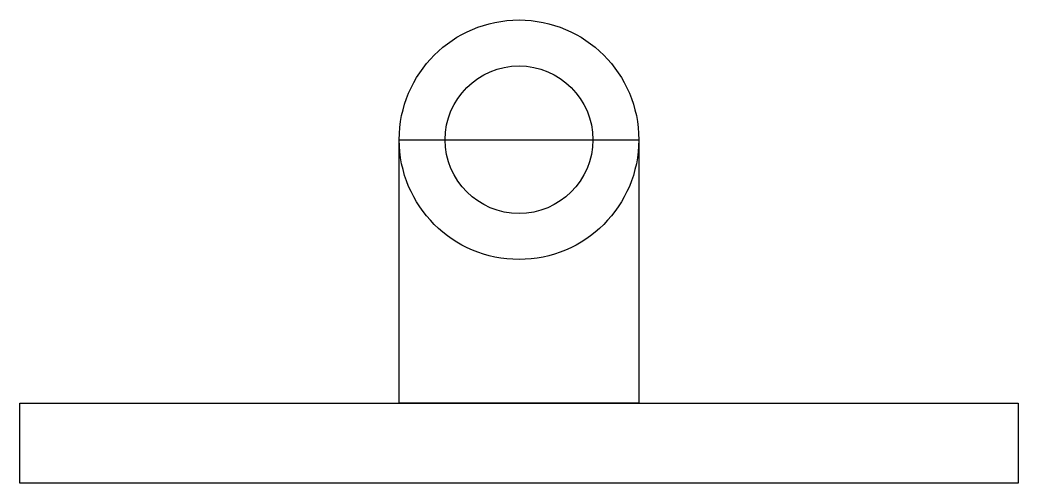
# Model space of a CAD drawing. Header units: millimetres. Extents: x -25 to 25, y -17.2 to 6.
import ezdxf

# ---------------------------------------------------------------- set-up
doc = ezdxf.new("R2010")
doc.units = ezdxf.units.MM
doc.layers.get('0').update_dxf_attribs({"linetype": 'CONTINUOUS'})

msp = doc.modelspace()

# ---------------------------------------------------------------- linework, layer by layer
for points in [[(-6, 0), (6, 0), (6, -13.2), (-6, -13.2)], [(-25, -13.2), (25, -13.2), (25, -17.2), (-25, -17.2)]]:
    msp.add_lwpolyline(points, close=True)
for radius in [6, 3.7]:
    msp.add_circle((0, 0), radius)

doc.saveas('drawing.dxf')
